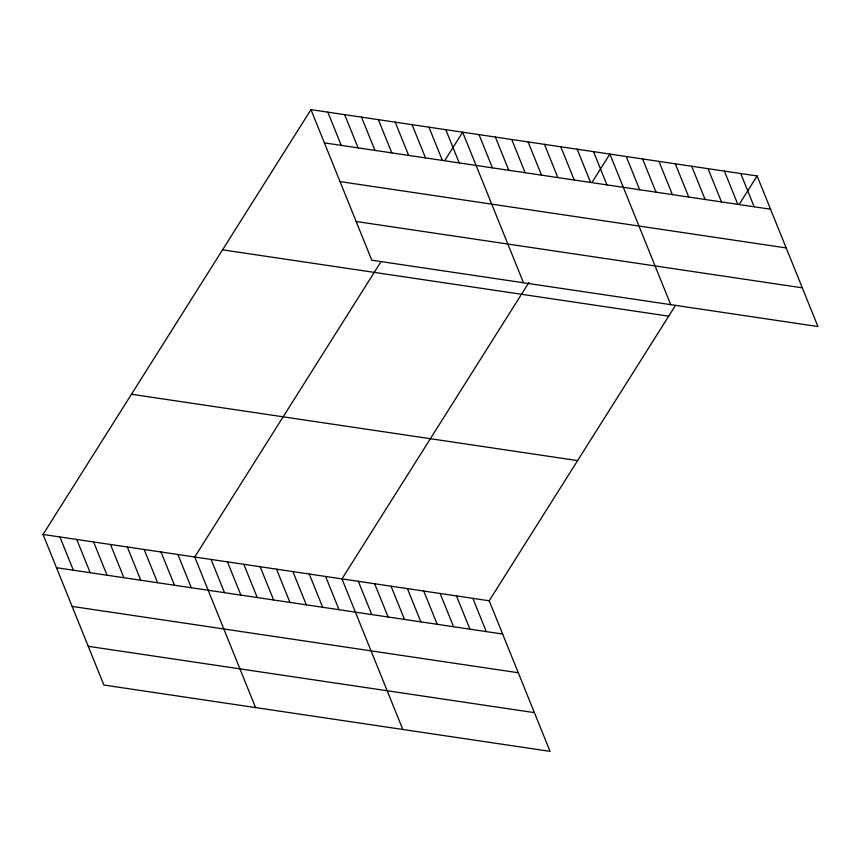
<?xml version="1.0" encoding="UTF-8"?>
<svg xmlns="http://www.w3.org/2000/svg" width="861" height="861" viewBox="0 0 861 861"><rect width="100%" height="100%" fill="white"/><g stroke="black" fill="none" stroke-linecap="round" stroke-linejoin="round"><path stroke-width="1.29" d="M675.508 305.375L489.199 600.784L550.039 751.362L103.89 685.033L43.05 534.455L310.961 109.638L757.11 175.967L817.95 326.545L371.801 260.216L310.961 109.638M381.046 261.593L194.737 557.013L255.577 707.581M444.976 160.232L462.658 132.185L523.488 282.763M528.955 282.408L341.968 578.904L402.808 729.471M592.207 182.112L609.889 154.076L670.719 304.654M739.427 204.003L757.11 175.967M324.393 142.872L770.541 209.212M340.041 181.596L786.19 247.925M356.153 221.492L802.301 287.822M222.547 249.83L668.706 316.159M131.464 394.263L577.613 460.603M43.05 534.455L489.199 600.784M56.482 567.7L502.63 634.03M72.12 606.413L518.279 672.753M88.242 646.31L534.39 712.639M740.751 173.535L754.182 206.78M724.392 171.102L737.823 204.348M708.033 168.67L721.464 201.915M691.674 166.238L705.105 199.483M675.315 163.805L688.746 197.051M658.956 161.373L672.387 194.618M642.597 158.941L656.028 192.186M626.248 156.508L639.669 189.754M593.53 151.644L606.951 184.889M577.171 149.211L590.592 182.457M560.812 146.779L574.233 180.024M544.453 144.347L557.874 177.592M528.094 141.914L541.515 175.16M511.735 139.482L525.156 172.727M495.376 137.05L508.797 170.295M479.017 134.617L492.438 167.863M445.804 129.688L459.225 162.923M428.95 127.18L442.371 160.415M412.085 124.673L425.517 157.907M395.231 122.165L408.663 155.41M378.377 119.657L391.809 152.903M361.523 117.15L374.955 150.395M344.669 114.653L358.101 147.888M327.815 112.145L341.247 145.38M472.84 598.352L486.271 631.597M456.481 595.92L469.912 629.165M440.122 593.487L453.553 626.733M423.763 591.055L437.194 624.3M407.404 588.623L420.835 621.868M391.045 586.19L404.476 619.436M374.686 583.758L388.117 617.003M358.327 581.336L371.758 614.571M325.609 576.472L339.04 609.706M309.25 574.039L322.681 607.274M292.891 571.607L306.322 604.842M276.532 569.175L289.963 602.409M260.173 566.742L273.604 599.977M243.814 564.31L257.245 597.545M227.455 561.878L240.886 595.112M211.096 559.446L224.527 592.68M177.883 554.506L191.314 587.74M161.029 551.998L174.46 585.232M144.174 549.49L157.606 582.736M127.32 546.983L140.752 580.228M110.466 544.486L123.898 577.72M93.612 541.978L107.044 575.213M76.758 539.47L90.19 572.705M59.904 536.963L73.336 570.208"/></g></svg>
